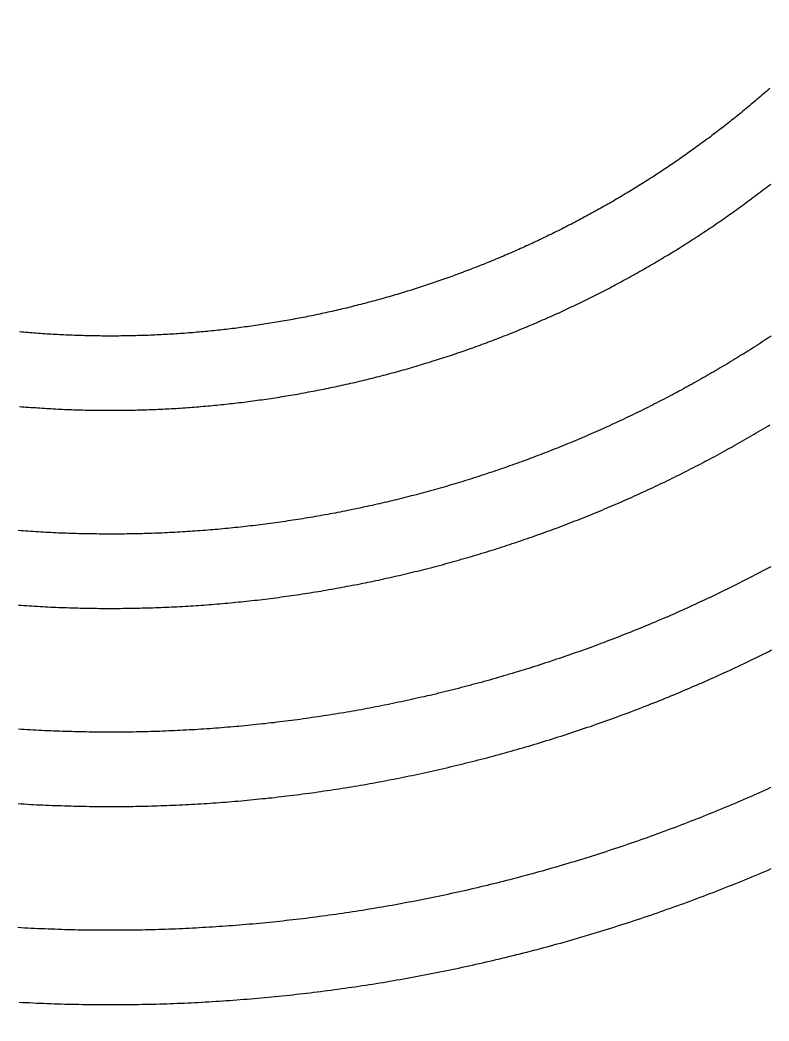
# Model space of a CAD drawing. Header units: inches. Extents: x -43479 to 56521, y -44741 to 59530.
# Drawn here: x 22800 to 24010, y 36430 to 38047 of the extents above; entities that cross this region are included whole.
import ezdxf

# ---------------------------------------------------------------- set-up
doc = ezdxf.new("R2010")
doc.units = ezdxf.units.IN
doc.header["$MEASUREMENT"] = 0

# ---------------------------------------------------------------- blocks, each defined once
blk = doc.blocks.new('kanishk_spiralEditV1')
for points in [[(2548.6, 4139.4), (2554.3, 4139.7), (2560, 4139.9), (2565.7, 4140.2), (2571.3, 4140.5), (2577, 4140.8), (2582.7, 4141), (2588.4, 4141.2), (2594.1, 4141.5), (2599.7, 4141.7), (2605.4, 4141.9), (2611.1, 4142), (2616.8, 4142.2), (2622.5, 4142.4), (2628.1, 4142.5), (2633.8, 4142.7), (2639.5, 4142.8), (2645.2, 4142.9), (2650.9, 4143), (2656.5, 4143.1), (2662.2, 4143.2), (2667.9, 4143.2), (2673.6, 4143.3), (2679.3, 4143.3), (2684.9, 4143.4), (2690.6, 4143.4), (2696.3, 4143.4), (2702, 4143.4), (2707.6, 4143.4), (2713.3, 4143.3), (2719, 4143.3), (2724.7, 4143.2), (2730.4, 4143.2), (2736, 4143.1), (2741.7, 4143), (2747.4, 4142.9), (2753.1, 4142.8), (2758.7, 4142.7), (2764.4, 4142.5), (2770.1, 4142.4), (2775.8, 4142.2), (2781.4, 4142.1), (2787.1, 4141.9), (2792.8, 4141.7), (2798.4, 4141.5), (2804.1, 4141.2), (2809.8, 4141), (2815.5, 4140.8), (2821.1, 4140.5), (2826.8, 4140.3), (2832.5, 4140), (2838.1, 4139.7), (2843.8, 4139.4), (2849.5, 4139.1), (2855.1, 4138.7), (2860.8, 4138.4), (2866.4, 4138), (2872.1, 4137.7), (2877.8, 4137.3), (2883.4, 4136.9), (2889.1, 4136.5), (2894.7, 4136.1), (2900.4, 4135.7), (2906, 4135.3), (2911.7, 4134.8), (2917.3, 4134.4), (2923, 4133.9), (2928.6, 4133.4), (2934.3, 4132.9), (2939.9, 4132.4), (2945.6, 4131.9), (2951.2, 4131.4), (2956.9, 4130.8), (2962.5, 4130.3), (2968.2, 4129.7), (2973.8, 4129.2), (2979.4, 4128.6), (2985.1, 4128), (2990.7, 4127.4), (2996.3, 4126.7), (3002, 4126.1), (3007.6, 4125.5), (3013.2, 4124.8), (3018.9, 4124.1), (3024.5, 4123.5), (3030.1, 4122.8), (3035.7, 4122.1), (3041.3, 4121.3), (3047, 4120.6), (3052.6, 4119.9), (3058.2, 4119.1), (3063.8, 4118.4), (3069.4, 4117.6), (3075, 4116.8), (3080.6, 4116), (3086.2, 4115.2), (3091.8, 4114.4), (3097.4, 4113.5), (3103, 4112.7), (3108.6, 4111.8), (3114.2, 4111), (3119.8, 4110.1), (3125.4, 4109.2), (3131, 4108.3), (3136.6, 4107.4), (3142.2, 4106.4), (3147.8, 4105.5), (3153.3, 4104.6), (3158.9, 4103.6), (3164.5, 4102.6), (3170.1, 4101.6), (3175.6, 4100.6), (3181.2, 4099.6), (3186.8, 4098.6), (3192.3, 4097.6), (3197.9, 4096.5), (3203.5, 4095.5), (3209, 4094.4), (3214.6, 4093.3), (3220.1, 4092.3), (3225.7, 4091.2), (3231.2, 4090), (3236.8, 4088.9), (3242.3, 4087.8), (3247.9, 4086.6), (3253.4, 4085.5), (3258.9, 4084.3), (3264.5, 4083.1), (3270, 4081.9), (3275.5, 4080.7), (3281, 4079.5), (3286.6, 4078.3), (3292.1, 4077), (3297.6, 4075.8), (3303.1, 4074.5), (3308.6, 4073.3), (3314.1, 4072), (3319.6, 4070.7), (3325.1, 4069.4), (3330.6, 4068), (3336.1, 4066.7), (3341.6, 4065.4), (3347.1, 4064), (3352.6, 4062.6), (3358.1, 4061.3), (3363.5, 4059.9), (3369, 4058.5), (3374.5, 4057.1), (3380, 4055.6), (3385.4, 4054.2), (3390.9, 4052.8), (3396.3, 4051.3), (3401.8, 4049.8), (3407.3, 4048.4), (3412.7, 4046.9), (3418.2, 4045.4), (3423.6, 4043.9), (3429, 4042.3), (3434.5, 4040.8), (3439.9, 4039.2), (3445.3, 4037.7), (3450.8, 4036.1), (3456.2, 4034.5), (3461.6, 4032.9), (3467, 4031.3), (3472.4, 4029.7), (3477.8, 4028.1), (3483.2, 4026.5), (3488.6, 4024.8), (3494, 4023.1), (3499.4, 4021.5), (3504.8, 4019.8), (3510.2, 4018.1), (3515.6, 4016.4), (3521, 4014.7), (3526.3, 4012.9), (3531.7, 4011.2), (3537.1, 4009.5), (3542.4, 4007.7), (3547.8, 4005.9), (3553.2, 4004.1), (3558.5, 4002.3), (3563.9, 4000.5), (3569.2, 3998.7), (3574.5, 3996.9), (3579.9, 3995.1), (3585.2, 3993.2), (3590.5, 3991.3), (3595.9, 3989.5), (3601.2, 3987.6), (3606.5, 3985.7), (3611.8, 3983.8), (3617.1, 3981.9), (3622.4, 3979.9), (3627.7, 3978), (3633, 3976.1), (3638.3, 3974.1), (3643.6, 3972.1), (3648.9, 3970.1), (3654.1, 3968.1), (3659.4, 3966.1), (3664.7, 3964.1), (3669.9, 3962.1), (3675.2, 3960.1), (3680.4, 3958), (3685.7, 3955.9), (3690.9, 3953.9), (3696.2, 3951.8), (3701.4, 3949.7), (3706.6, 3947.6), (3711.9, 3945.5), (3717.1, 3943.4), (3722.3, 3941.2), (3727.5, 3939.1), (3732.7, 3936.9), (3737.9, 3934.8), (3743.1, 3932.6), (3748.3, 3930.4), (3753.5, 3928.2), (3758.7, 3926), (3763.9, 3923.7)], [(2547, 3818.8), (2552, 3819.1), (2557.1, 3819.4), (2562.1, 3819.7), (2567.1, 3820), (2572.1, 3820.2), (2577.1, 3820.5), (2582.1, 3820.7), (2587.1, 3821), (2592.1, 3821.2), (2597.1, 3821.4), (2602.1, 3821.6), (2607.1, 3821.8), (2612.1, 3822), (2617.2, 3822.1), (2622.2, 3822.3), (2627.2, 3822.4), (2632.2, 3822.6), (2637.2, 3822.7), (2642.2, 3822.8), (2647.2, 3822.9), (2652.2, 3823), (2657.2, 3823.1), (2662.2, 3823.2), (2667.3, 3823.3), (2672.3, 3823.3), (2677.3, 3823.4), (2682.3, 3823.4), (2687.3, 3823.4), (2692.3, 3823.5), (2697.3, 3823.5), (2702.3, 3823.4), (2707.3, 3823.4), (2712.3, 3823.4), (2717.3, 3823.4), (2722.4, 3823.3), (2727.4, 3823.3), (2732.4, 3823.2), (2737.4, 3823.1), (2742.4, 3823), (2747.4, 3822.9), (2752.4, 3822.8), (2757.4, 3822.7), (2762.4, 3822.5), (2767.4, 3822.4), (2772.4, 3822.2), (2777.4, 3822.1), (2782.4, 3821.9), (2787.4, 3821.7), (2792.4, 3821.5), (2797.4, 3821.3), (2802.4, 3821.1), (2807.4, 3820.9), (2812.4, 3820.6), (2817.4, 3820.4), (2822.4, 3820.1), (2827.4, 3819.9), (2832.4, 3819.6), (2837.4, 3819.3), (2842.4, 3819), (2847.4, 3818.7), (2852.4, 3818.4), (2857.4, 3818), (2862.4, 3817.7), (2867.3, 3817.3), (2872.3, 3817), (2877.3, 3816.6), (2882.3, 3816.2), (2887.3, 3815.8), (2892.3, 3815.4), (2897.3, 3815), (2902.2, 3814.6), (2907.2, 3814.1), (2912.2, 3813.7), (2917.2, 3813.2), (2922.2, 3812.8), (2927.1, 3812.3), (2932.1, 3811.8), (2937.1, 3811.3), (2942.1, 3810.8), (2947, 3810.3), (2952, 3809.7), (2957, 3809.2), (2961.9, 3808.7), (2966.9, 3808.1), (2971.9, 3807.5), (2976.8, 3806.9), (2981.8, 3806.4), (2986.7, 3805.8), (2991.7, 3805.1), (2996.7, 3804.5), (3001.6, 3803.9), (3006.6, 3803.2), (3011.5, 3802.6), (3016.5, 3801.9), (3021.4, 3801.2), (3026.4, 3800.6), (3031.3, 3799.9), (3036.2, 3799.2), (3041.2, 3798.4), (3046.1, 3797.7), (3051.1, 3797), (3056, 3796.2), (3060.9, 3795.5), (3065.9, 3794.7), (3070.8, 3793.9), (3075.7, 3793.1), (3080.7, 3792.3), (3085.6, 3791.5), (3090.5, 3790.7), (3095.4, 3789.9), (3100.4, 3789), (3105.3, 3788.2), (3110.2, 3787.3), (3115.1, 3786.5), (3120, 3785.6), (3124.9, 3784.7), (3129.8, 3783.8), (3134.7, 3782.9), (3139.6, 3782), (3144.5, 3781), (3149.4, 3780.1), (3154.3, 3779.1), (3159.2, 3778.2), (3164.1, 3777.2), (3169, 3776.2), (3173.9, 3775.2), (3178.8, 3774.2), (3183.7, 3773.2), (3188.6, 3772.2), (3193.4, 3771.1), (3198.3, 3770.1), (3203.2, 3769.1), (3208.1, 3768), (3212.9, 3766.9), (3217.8, 3765.8), (3222.6, 3764.7), (3227.5, 3763.6), (3232.4, 3762.5), (3237.2, 3761.4), (3242.1, 3760.3), (3246.9, 3759.1), (3251.8, 3758), (3256.6, 3756.8), (3261.5, 3755.6), (3266.3, 3754.4), (3271.1, 3753.2), (3276, 3752), (3280.8, 3750.8), (3285.6, 3749.6), (3290.5, 3748.3), (3295.3, 3747.1), (3300.1, 3745.8), (3304.9, 3744.6), (3309.7, 3743.3), (3314.6, 3742), (3319.4, 3740.7), (3324.2, 3739.4), (3329, 3738.1), (3333.8, 3736.8), (3338.6, 3735.4), (3343.4, 3734.1), (3348.2, 3732.7), (3352.9, 3731.4), (3357.7, 3730), (3362.5, 3728.6), (3367.3, 3727.2), (3372.1, 3725.8), (3376.8, 3724.4), (3381.6, 3723), (3386.4, 3721.5), (3391.1, 3720.1), (3395.9, 3718.6), (3400.7, 3717.1), (3405.4, 3715.7), (3410.2, 3714.2), (3414.9, 3712.7), (3419.6, 3711.2), (3424.4, 3709.7), (3429.1, 3708.1), (3433.9, 3706.6), (3438.6, 3705.1), (3443.3, 3703.5), (3448, 3701.9), (3452.8, 3700.4), (3457.5, 3698.8), (3462.2, 3697.2), (3466.9, 3695.6), (3471.6, 3694), (3476.3, 3692.4), (3481, 3690.7), (3485.7, 3689.1), (3490.4, 3687.4), (3495.1, 3685.8), (3499.7, 3684.1), (3504.4, 3682.4), (3509.1, 3680.7), (3513.8, 3679), (3518.4, 3677.3), (3523.1, 3675.6), (3527.8, 3673.9), (3532.4, 3672.1), (3537.1, 3670.4), (3541.7, 3668.6), (3546.4, 3666.8), (3551, 3665.1), (3555.6, 3663.3), (3560.3, 3661.5), (3564.9, 3659.7), (3569.5, 3657.8), (3574.2, 3656), (3578.8, 3654.2), (3583.4, 3652.3), (3588, 3650.5), (3592.6, 3648.6), (3597.2, 3646.7), (3601.8, 3644.9), (3606.4, 3643), (3611, 3641.1), (3615.6, 3639.1), (3620.1, 3637.2), (3624.7, 3635.3), (3629.3, 3633.4), (3633.8, 3631.4), (3638.4, 3629.4), (3643, 3627.5), (3647.5, 3625.5), (3652.1, 3623.5), (3656.6, 3621.5), (3661.2, 3619.5), (3665.7, 3617.5), (3670.2, 3615.5), (3674.8, 3613.4), (3679.3, 3611.4), (3683.8, 3609.3), (3688.3, 3607.3), (3692.8, 3605.2), (3697.3, 3603.1), (3701.8, 3601), (3706.3, 3598.9), (3710.8, 3596.8), (3715.3, 3594.7), (3719.8, 3592.5), (3724.3, 3590.4), (3728.7, 3588.3), (3733.2, 3586.1), (3737.7, 3583.9), (3742.1, 3581.8), (3746.6, 3579.6), (3751, 3577.4), (3755.5, 3575.2), (3759.9, 3573), (3764.3, 3570.7)], [(2547.8, 3498.2), (2552.1, 3498.5), (2556.5, 3498.8), (2560.8, 3499.1), (2565.1, 3499.4), (2569.5, 3499.6), (2573.8, 3499.9), (2578.2, 3500.2), (2582.5, 3500.4), (2586.8, 3500.6), (2591.2, 3500.9), (2595.5, 3501.1), (2599.9, 3501.3), (2604.2, 3501.5), (2608.5, 3501.7), (2612.9, 3501.9), (2617.2, 3502), (2621.6, 3502.2), (2625.9, 3502.3), (2630.2, 3502.5), (2634.6, 3502.6), (2638.9, 3502.7), (2643.3, 3502.9), (2647.6, 3503), (2651.9, 3503.1), (2656.3, 3503.2), (2660.6, 3503.2), (2665, 3503.3), (2669.3, 3503.4), (2673.6, 3503.4), (2678, 3503.5), (2682.3, 3503.5), (2686.7, 3503.5), (2691, 3503.5), (2695.3, 3503.5), (2699.7, 3503.5), (2704, 3503.5), (2708.4, 3503.5), (2712.7, 3503.5), (2717, 3503.4), (2721.4, 3503.4), (2725.7, 3503.3), (2730, 3503.3), (2734.4, 3503.2), (2738.7, 3503.1), (2743.1, 3503), (2747.4, 3502.9), (2751.7, 3502.8), (2756.1, 3502.7), (2760.4, 3502.6), (2764.7, 3502.4), (2769.1, 3502.3), (2773.4, 3502.1), (2777.7, 3501.9), (2782.1, 3501.8), (2786.4, 3501.6), (2790.7, 3501.4), (2795, 3501.2), (2799.4, 3501), (2803.7, 3500.8), (2808, 3500.5), (2812.4, 3500.3), (2816.7, 3500), (2821, 3499.8), (2825.3, 3499.5), (2829.7, 3499.3), (2834, 3499), (2838.3, 3498.7), (2842.6, 3498.4), (2846.9, 3498.1), (2851.3, 3497.7), (2855.6, 3497.4), (2859.9, 3497.1), (2864.2, 3496.7), (2868.5, 3496.4), (2872.8, 3496), (2877.2, 3495.6), (2881.5, 3495.3), (2885.8, 3494.9), (2890.1, 3494.5), (2894.4, 3494.1), (2898.7, 3493.6), (2903, 3493.2), (2907.3, 3492.8), (2911.6, 3492.3), (2915.9, 3491.9), (2920.2, 3491.4), (2924.5, 3490.9), (2928.8, 3490.4), (2933.1, 3490), (2937.4, 3489.5), (2941.7, 3489), (2946, 3488.4), (2950.3, 3487.9), (2954.6, 3487.4), (2958.9, 3486.8), (2963.2, 3486.3), (2967.5, 3485.7), (2971.8, 3485.1), (2976.1, 3484.6), (2980.4, 3484), (2984.6, 3483.4), (2988.9, 3482.8), (2993.2, 3482.1), (2997.5, 3481.5), (3001.8, 3480.9), (3006, 3480.2), (3010.3, 3479.6), (3014.6, 3478.9), (3018.8, 3478.3), (3023.1, 3477.6), (3027.4, 3476.9), (3031.6, 3476.2), (3035.9, 3475.5), (3040.2, 3474.8), (3044.4, 3474.1), (3048.7, 3473.3), (3052.9, 3472.6), (3057.2, 3471.8), (3061.5, 3471.1), (3065.7, 3470.3), (3070, 3469.5), (3074.2, 3468.7), (3078.4, 3467.9), (3082.7, 3467.1), (3086.9, 3466.3), (3091.2, 3465.5), (3095.4, 3464.7), (3099.7, 3463.8), (3103.9, 3463), (3108.1, 3462.1), (3112.3, 3461.3), (3116.6, 3460.4), (3120.8, 3459.5), (3125, 3458.6), (3129.2, 3457.7), (3133.5, 3456.8), (3137.7, 3455.9), (3141.9, 3455), (3146.1, 3454), (3150.3, 3453.1), (3154.5, 3452.1), (3158.7, 3451.2), (3162.9, 3450.2), (3167.1, 3449.2), (3171.3, 3448.2), (3175.5, 3447.2), (3179.7, 3446.2), (3183.9, 3445.2), (3188.1, 3444.2), (3192.3, 3443.2), (3196.5, 3442.1), (3200.7, 3441.1), (3204.9, 3440), (3209, 3439), (3213.2, 3437.9), (3217.4, 3436.8), (3221.6, 3435.7), (3225.7, 3434.6), (3229.9, 3433.5), (3234.1, 3432.4), (3238.2, 3431.3), (3242.4, 3430.1), (3246.5, 3429), (3250.7, 3427.8), (3254.8, 3426.7), (3259, 3425.5), (3263.1, 3424.3), (3267.3, 3423.1), (3271.4, 3421.9), (3275.6, 3420.7), (3279.7, 3419.5), (3283.8, 3418.3), (3288, 3417.1), (3292.1, 3415.8), (3296.2, 3414.6), (3300.3, 3413.3), (3304.4, 3412), (3308.6, 3410.8), (3312.7, 3409.5), (3316.8, 3408.2), (3320.9, 3406.9), (3325, 3405.6), (3329.1, 3404.3), (3333.2, 3402.9), (3337.3, 3401.6), (3341.4, 3400.3), (3345.5, 3398.9), (3349.5, 3397.6), (3353.6, 3396.2), (3357.7, 3394.8), (3361.8, 3393.4), (3365.8, 3392), (3369.9, 3390.6), (3374, 3389.2), (3378, 3387.8), (3382.1, 3386.4), (3386.2, 3385), (3390.2, 3383.5), (3394.3, 3382.1), (3398.3, 3380.6), (3402.4, 3379.1), (3406.4, 3377.6), (3410.4, 3376.2), (3414.5, 3374.7), (3418.5, 3373.2), (3422.5, 3371.7), (3426.6, 3370.1), (3430.6, 3368.6), (3434.6, 3367.1), (3438.6, 3365.5), (3442.6, 3364), (3446.6, 3362.4), (3450.6, 3360.9), (3454.6, 3359.3), (3458.6, 3357.7), (3462.6, 3356.1), (3466.6, 3354.5), (3470.6, 3352.9), (3474.6, 3351.3), (3478.5, 3349.6), (3482.5, 3348), (3486.5, 3346.4), (3490.5, 3344.7), (3494.4, 3343), (3498.4, 3341.4), (3502.3, 3339.7), (3506.3, 3338), (3510.2, 3336.3), (3514.2, 3334.6), (3518.1, 3332.9), (3522.1, 3331.2), (3526, 3329.5), (3529.9, 3327.7), (3533.9, 3326), (3537.8, 3324.2), (3541.7, 3322.5), (3545.6, 3320.7), (3549.5, 3318.9), (3553.4, 3317.2), (3557.3, 3315.4), (3561.2, 3313.6), (3565.1, 3311.8), (3569, 3310), (3572.9, 3308.1), (3576.8, 3306.3), (3580.7, 3304.5), (3584.5, 3302.6), (3588.4, 3300.8), (3592.3, 3298.9), (3596.1, 3297), (3600, 3295.2), (3603.8, 3293.3), (3607.7, 3291.4), (3611.5, 3289.5), (3615.4, 3287.6), (3619.2, 3285.6), (3623, 3283.7), (3626.9, 3281.8), (3630.7, 3279.8), (3634.5, 3277.9), (3638.3, 3275.9), (3642.1, 3274), (3646, 3272), (3649.8, 3270), (3653.6, 3268), (3657.3, 3266), (3661.1, 3264), (3664.9, 3262), (3668.7, 3260), (3672.5, 3258), (3676.3, 3255.9), (3680, 3253.9), (3683.8, 3251.8), (3687.5, 3249.8), (3691.3, 3247.7), (3695, 3245.6), (3698.8, 3243.5), (3702.5, 3241.4), (3706.3, 3239.3), (3710, 3237.2), (3713.7, 3235.1), (3717.4, 3233), (3721.2, 3230.9), (3724.9, 3228.7), (3728.6, 3226.6), (3732.3, 3224.4), (3736, 3222.3), (3739.7, 3220.1), (3743.4, 3217.9), (3747, 3215.8), (3750.7, 3213.6), (3754.4, 3211.4), (3758.1, 3209.2), (3761.7, 3206.9)], [(2549.2, 3177.5), (2552.9, 3177.8), (2556.6, 3178.1), (2560.2, 3178.4), (2563.9, 3178.6), (2567.6, 3178.9), (2571.2, 3179.2), (2574.9, 3179.4), (2578.6, 3179.7), (2582.2, 3179.9), (2585.9, 3180.2), (2589.6, 3180.4), (2593.3, 3180.6), (2596.9, 3180.8), (2600.6, 3181), (2604.3, 3181.2), (2607.9, 3181.4), (2611.6, 3181.6), (2615.3, 3181.8), (2618.9, 3181.9), (2622.6, 3182.1), (2626.3, 3182.3), (2630, 3182.4), (2633.6, 3182.5), (2637.3, 3182.7), (2641, 3182.8), (2644.6, 3182.9), (2648.3, 3183), (2652, 3183.1), (2655.7, 3183.2), (2659.3, 3183.3), (2663, 3183.3), (2666.7, 3183.4), (2670.3, 3183.5), (2674, 3183.5), (2677.7, 3183.6), (2681.4, 3183.6), (2685, 3183.6), (2688.7, 3183.6), (2692.4, 3183.7), (2696, 3183.7), (2699.7, 3183.7), (2703.4, 3183.6), (2707, 3183.6), (2710.7, 3183.6), (2714.4, 3183.6), (2718.1, 3183.5), (2721.7, 3183.5), (2725.4, 3183.4), (2729.1, 3183.4), (2732.7, 3183.3), (2736.4, 3183.2), (2740.1, 3183.1), (2743.7, 3183), (2747.4, 3182.9), (2751.1, 3182.8), (2754.7, 3182.7), (2758.4, 3182.6), (2762, 3182.4), (2765.7, 3182.3), (2769.4, 3182.1), (2773, 3182), (2776.7, 3181.8), (2780.4, 3181.6), (2784, 3181.5), (2787.7, 3181.3), (2791.3, 3181.1), (2795, 3180.9), (2798.7, 3180.7), (2802.3, 3180.5), (2806, 3180.2), (2809.6, 3180), (2813.3, 3179.8), (2816.9, 3179.5), (2820.6, 3179.3), (2824.2, 3179), (2827.9, 3178.7), (2831.5, 3178.4), (2835.2, 3178.2), (2838.8, 3177.9), (2842.5, 3177.6), (2846.1, 3177.2), (2849.8, 3176.9), (2853.4, 3176.6), (2857.1, 3176.3), (2860.7, 3175.9), (2864.4, 3175.6), (2868, 3175.2), (2871.6, 3174.9), (2875.3, 3174.5), (2878.9, 3174.1), (2882.6, 3173.7), (2886.2, 3173.3), (2889.8, 3172.9), (2893.5, 3172.5), (2897.1, 3172.1), (2900.7, 3171.7), (2904.4, 3171.3), (2908, 3170.8), (2911.6, 3170.4), (2915.3, 3169.9), (2918.9, 3169.5), (2922.5, 3169), (2926.1, 3168.5), (2929.8, 3168), (2933.4, 3167.5), (2937, 3167), (2940.6, 3166.5), (2944.2, 3166), (2947.9, 3165.5), (2951.5, 3165), (2955.1, 3164.4), (2958.7, 3163.9), (2962.3, 3163.3), (2965.9, 3162.8), (2969.5, 3162.2), (2973.1, 3161.6), (2976.7, 3161), (2980.3, 3160.5), (2983.9, 3159.9), (2987.6, 3159.3), (2991.2, 3158.6), (2994.8, 3158), (2998.3, 3157.4), (3001.9, 3156.8), (3005.5, 3156.1), (3009.1, 3155.5), (3012.7, 3154.8), (3016.3, 3154.1), (3019.9, 3153.5), (3023.5, 3152.8), (3027.1, 3152.1), (3030.7, 3151.4), (3034.2, 3150.7), (3037.8, 3150), (3041.4, 3149.3), (3045, 3148.6), (3048.5, 3147.8), (3052.1, 3147.1), (3055.7, 3146.3), (3059.2, 3145.6), (3062.8, 3144.8), (3066.4, 3144.1), (3069.9, 3143.3), (3073.5, 3142.5), (3077.1, 3141.7), (3080.6, 3140.9), (3084.2, 3140.1), (3087.7, 3139.3), (3091.3, 3138.5), (3094.8, 3137.6), (3098.4, 3136.8), (3101.9, 3136), (3105.5, 3135.1), (3109, 3134.2), (3112.6, 3133.4), (3116.1, 3132.5), (3119.6, 3131.6), (3123.2, 3130.7), (3126.7, 3129.8), (3130.2, 3128.9), (3133.8, 3128), (3137.3, 3127.1), (3140.8, 3126.2), (3144.3, 3125.3), (3147.8, 3124.3), (3151.4, 3123.4), (3154.9, 3122.4), (3158.4, 3121.5), (3161.9, 3120.5), (3165.4, 3119.5), (3168.9, 3118.5), (3172.4, 3117.5), (3175.9, 3116.5), (3179.4, 3115.5), (3182.9, 3114.5), (3186.4, 3113.5), (3189.9, 3112.5), (3193.4, 3111.5), (3196.9, 3110.4), (3200.4, 3109.4), (3203.8, 3108.3), (3207.3, 3107.2), (3210.8, 3106.2), (3214.3, 3105.1), (3217.7, 3104), (3221.2, 3102.9), (3224.7, 3101.8), (3228.1, 3100.7), (3231.6, 3099.6), (3235.1, 3098.5), (3238.5, 3097.4), (3242, 3096.2), (3245.4, 3095.1), (3248.9, 3093.9), (3252.3, 3092.8), (3255.8, 3091.6), (3259.2, 3090.4), (3262.6, 3089.3), (3266.1, 3088.1), (3269.5, 3086.9), (3272.9, 3085.7), (3276.4, 3084.5), (3279.8, 3083.3), (3283.2, 3082.1), (3286.6, 3080.8), (3290.1, 3079.6), (3293.5, 3078.3), (3296.9, 3077.1), (3300.3, 3075.8), (3303.7, 3074.6), (3307.1, 3073.3), (3310.5, 3072), (3313.9, 3070.8), (3317.3, 3069.5), (3320.7, 3068.2), (3324.1, 3066.9), (3327.5, 3065.5), (3330.8, 3064.2), (3334.2, 3062.9), (3337.6, 3061.6), (3341, 3060.2), (3344.3, 3058.9), (3347.7, 3057.5), (3351.1, 3056.2), (3354.4, 3054.8), (3357.8, 3053.4), (3361.1, 3052), (3364.5, 3050.7), (3367.8, 3049.3), (3371.2, 3047.9), (3374.5, 3046.4), (3377.9, 3045), (3381.2, 3043.6), (3384.5, 3042.2), (3387.9, 3040.7), (3391.2, 3039.3), (3394.5, 3037.8), (3397.8, 3036.4), (3401.2, 3034.9), (3404.5, 3033.5), (3407.8, 3032), (3411.1, 3030.5), (3414.4, 3029), (3417.7, 3027.5), (3421, 3026), (3424.3, 3024.5), (3427.6, 3023), (3430.9, 3021.4), (3434.1, 3019.9), (3437.4, 3018.4), (3440.7, 3016.8), (3444, 3015.3), (3447.2, 3013.7), (3450.5, 3012.1), (3453.8, 3010.6), (3457, 3009), (3460.3, 3007.4), (3463.5, 3005.8), (3466.8, 3004.2), (3470, 3002.6), (3473.3, 3001), (3476.5, 2999.4), (3479.7, 2997.7), (3483, 2996.1), (3486.2, 2994.5), (3489.4, 2992.8), (3492.6, 2991.2), (3495.8, 2989.5), (3499.1, 2987.8), (3502.3, 2986.2), (3505.5, 2984.5), (3508.7, 2982.8), (3511.9, 2981.1), (3515.1, 2979.4), (3518.3, 2977.7), (3521.4, 2976), (3524.6, 2974.3), (3527.8, 2972.5), (3531, 2970.8), (3534.1, 2969.1), (3537.3, 2967.3), (3540.5, 2965.6), (3543.6, 2963.8), (3546.8, 2962), (3549.9, 2960.3), (3553.1, 2958.5), (3556.2, 2956.7), (3559.4, 2954.9), (3562.5, 2953.1), (3565.6, 2951.3), (3568.8, 2949.5), (3571.9, 2947.7), (3575, 2945.9), (3578.1, 2944), (3581.2, 2942.2), (3584.3, 2940.3), (3587.4, 2938.5), (3590.5, 2936.6), (3593.6, 2934.8), (3596.7, 2932.9), (3599.8, 2931), (3602.9, 2929.2), (3606, 2927.3), (3609.1, 2925.4), (3612.1, 2923.5), (3615.2, 2921.6), (3618.3, 2919.7), (3621.3, 2917.7), (3624.4, 2915.8), (3627.4, 2913.9), (3630.5, 2911.9), (3633.5, 2910), (3636.5, 2908), (3639.6, 2906.1), (3642.6, 2904.1), (3645.6, 2902.2), (3648.6, 2900.2), (3651.7, 2898.2), (3654.7, 2896.2), (3657.7, 2894.2), (3660.7, 2892.2), (3663.7, 2890.2), (3666.7, 2888.2), (3669.7, 2886.2), (3672.6, 2884.2), (3675.6, 2882.1), (3678.6, 2880.1), (3681.6, 2878), (3684.5, 2876), (3687.5, 2873.9), (3690.5, 2871.9), (3693.4, 2869.8), (3696.4, 2867.7), (3699.3, 2865.7), (3702.2, 2863.6), (3705.2, 2861.5), (3708.1, 2859.4), (3711, 2857.3), (3713.9, 2855.2), (3716.9, 2853.1), (3719.8, 2850.9), (3722.7, 2848.8), (3725.6, 2846.7), (3728.5, 2844.5), (3731.4, 2842.4), (3734.3, 2840.2), (3737.1, 2838.1), (3740, 2835.9), (3742.9, 2833.7), (3745.8, 2831.6), (3748.6, 2829.4), (3751.5, 2827.2), (3754.4, 2825), (3757.2, 2822.8), (3760, 2820.6), (3762.9, 2818.4)], [(3761.4, 2663.9), (3758.9, 2666.1), (3756.4, 2668.3), (3753.9, 2670.5), (3751.4, 2672.7), (3748.8, 2674.9), (3746.3, 2677.1), (3743.8, 2679.3), (3741.2, 2681.4), (3738.7, 2683.6), (3736.1, 2685.7), (3733.5, 2687.9), (3731, 2690), (3728.4, 2692.2), (3725.8, 2694.3), (3723.3, 2696.5), (3720.7, 2698.6), (3718.1, 2700.7), (3715.5, 2702.8), (3712.9, 2704.9), (3710.3, 2707), (3707.7, 2709.1), (3705.1, 2711.2), (3702.5, 2713.3), (3699.8, 2715.4), (3697.2, 2717.5), (3694.6, 2719.5), (3692, 2721.6), (3689.3, 2723.7), (3686.7, 2725.7), (3684, 2727.8), (3681.4, 2729.8), (3678.7, 2731.9), (3676.1, 2733.9), (3673.4, 2735.9), (3670.7, 2738), (3668, 2740), (3665.4, 2742), (3662.7, 2744), (3660, 2746), (3657.3, 2748), (3654.6, 2750), (3651.9, 2752), (3649.2, 2753.9), (3646.5, 2755.9), (3643.8, 2757.9), (3641.1, 2759.8), (3638.3, 2761.8), (3635.6, 2763.8), (3632.9, 2765.7), (3630.2, 2767.6), (3627.4, 2769.6), (3624.7, 2771.5), (3621.9, 2773.4), (3619.2, 2775.4), (3616.4, 2777.3), (3613.7, 2779.2), (3610.9, 2781.1), (3608.1, 2783), (3605.4, 2784.9), (3602.6, 2786.7), (3599.8, 2788.6), (3597, 2790.5), (3594.2, 2792.4), (3591.4, 2794.2), (3588.6, 2796.1), (3585.8, 2797.9), (3583, 2799.8), (3580.2, 2801.6), (3577.4, 2803.4), (3574.6, 2805.3), (3571.8, 2807.1), (3568.9, 2808.9), (3566.1, 2810.7), (3563.3, 2812.5), (3560.4, 2814.3), (3557.6, 2816.1), (3554.8, 2817.9), (3551.9, 2819.7), (3549.1, 2821.4), (3546.2, 2823.2), (3543.3, 2825), (3540.5, 2826.7), (3537.6, 2828.5), (3534.7, 2830.2), (3531.9, 2832), (3529, 2833.7), (3526.1, 2835.4), (3523.2, 2837.2), (3520.3, 2838.9), (3517.4, 2840.6), (3514.5, 2842.3), (3511.6, 2844), (3508.7, 2845.7), (3505.8, 2847.4), (3502.9, 2849), (3500, 2850.7), (3497, 2852.4), (3494.1, 2854), (3491.2, 2855.7), (3488.3, 2857.3), (3485.3, 2859), (3482.4, 2860.6), (3479.4, 2862.3), (3476.5, 2863.9), (3473.5, 2865.5), (3470.6, 2867.1), (3467.6, 2868.7), (3464.7, 2870.3), (3461.7, 2871.9), (3458.7, 2873.5), (3455.8, 2875.1), (3452.8, 2876.7), (3449.8, 2878.2), (3446.8, 2879.8), (3443.8, 2881.3), (3440.9, 2882.9), (3437.9, 2884.4), (3434.9, 2886), (3431.9, 2887.5), (3428.9, 2889), (3425.9, 2890.6), (3422.9, 2892.1), (3419.8, 2893.6), (3416.8, 2895.1), (3413.8, 2896.6), (3410.8, 2898.1), (3407.8, 2899.6), (3404.7, 2901), (3401.7, 2902.5), (3398.7, 2904), (3395.6, 2905.4), (3392.6, 2906.9), (3389.5, 2908.3), (3386.5, 2909.8), (3383.4, 2911.2), (3380.4, 2912.6), (3377.3, 2914.1), (3374.3, 2915.5), (3371.2, 2916.9), (3368.1, 2918.3), (3365, 2919.7), (3362, 2921.1), (3358.9, 2922.4), (3355.8, 2923.8), (3352.7, 2925.2), (3349.6, 2926.6), (3346.6, 2927.9), (3343.5, 2929.3), (3340.4, 2930.6), (3337.3, 2931.9), (3334.2, 2933.3), (3331.1, 2934.6), (3327.9, 2935.9), (3324.8, 2937.2), (3321.7, 2938.5), (3318.6, 2939.8), (3315.5, 2941.1), (3312.4, 2942.4), (3309.2, 2943.7), (3306.1, 2945), (3303, 2946.2), (3299.8, 2947.5), (3296.7, 2948.7), (3293.6, 2950), (3290.4, 2951.2), (3287.3, 2952.5), (3284.1, 2953.7), (3281, 2954.9), (3277.8, 2956.1), (3274.7, 2957.3), (3271.5, 2958.5), (3268.4, 2959.7), (3265.2, 2960.9), (3262, 2962.1), (3258.8, 2963.3), (3255.7, 2964.5), (3252.5, 2965.6), (3249.3, 2966.8), (3246.1, 2967.9), (3243, 2969.1), (3239.8, 2970.2), (3236.6, 2971.3), (3233.4, 2972.5), (3230.2, 2973.6), (3227, 2974.7), (3223.8, 2975.8), (3220.6, 2976.9), (3217.4, 2978), (3214.2, 2979.1), (3211, 2980.1), (3207.8, 2981.2), (3204.6, 2982.3), (3201.3, 2983.3), (3198.1, 2984.4), (3194.9, 2985.4), (3191.7, 2986.4), (3188.5, 2987.5), (3185.2, 2988.5), (3182, 2989.5), (3178.8, 2990.5), (3175.5, 2991.5), (3172.3, 2992.5), (3169.1, 2993.5), (3165.8, 2994.5), (3162.6, 2995.5), (3159.3, 2996.4), (3156.1, 2997.4), (3152.8, 2998.4), (3149.6, 2999.3), (3146.3, 3000.3), (3143.1, 3001.2), (3139.8, 3002.1), (3136.5, 3003), (3133.3, 3004), (3130, 3004.9), (3126.7, 3005.8), (3123.5, 3006.7), (3120.2, 3007.5), (3116.9, 3008.4), (3113.6, 3009.3), (3110.4, 3010.2), (3107.1, 3011), (3103.8, 3011.9), (3100.5, 3012.7), (3097.2, 3013.6), (3093.9, 3014.4), (3090.7, 3015.2), (3087.4, 3016.1), (3084.1, 3016.9), (3080.8, 3017.7), (3077.5, 3018.5), (3074.2, 3019.3), (3070.9, 3020), (3067.6, 3020.8), (3064.3, 3021.6), (3061, 3022.4), (3057.6, 3023.1), (3054.3, 3023.9), (3051, 3024.6), (3047.7, 3025.4), (3044.4, 3026.1), (3041.1, 3026.8), (3037.8, 3027.5), (3034.4, 3028.2), (3031.1, 3028.9), (3027.8, 3029.6), (3024.5, 3030.3), (3021.1, 3031), (3017.8, 3031.7), (3014.5, 3032.3), (3011.1, 3033), (3007.8, 3033.7), (3004.5, 3034.3), (3001.1, 3034.9), (2997.8, 3035.6), (2994.4, 3036.2), (2991.1, 3036.8), (2987.8, 3037.4), (2984.4, 3038), (2981.1, 3038.6), (2977.7, 3039.2), (2974.4, 3039.8), (2971, 3040.4), (2967.7, 3041), (2964.3, 3041.5), (2961, 3042.1), (2957.6, 3042.6), (2954.2, 3043.2), (2950.9, 3043.7), (2947.5, 3044.2), (2944.2, 3044.8), (2940.8, 3045.3), (2937.4, 3045.8), (2934.1, 3046.3), (2930.7, 3046.8), (2927.3, 3047.3), (2924, 3047.7), (2920.6, 3048.2), (2917.2, 3048.7), (2913.8, 3049.1), (2910.5, 3049.6), (2907.1, 3050), (2903.7, 3050.5), (2900.3, 3050.9), (2897, 3051.3), (2893.6, 3051.7), (2890.2, 3052.2), (2886.8, 3052.6), (2883.4, 3053), (2880, 3053.3), (2876.7, 3053.7), (2873.3, 3054.1), (2869.9, 3054.5), (2866.5, 3054.8), (2863.1, 3055.2), (2859.7, 3055.5), (2856.3, 3055.9), (2852.9, 3056.2), (2849.5, 3056.5), (2846.1, 3056.8), (2842.7, 3057.1), (2839.4, 3057.4), (2836, 3057.7), (2832.6, 3058), (2829.2, 3058.3), (2825.8, 3058.6), (2822.4, 3058.8), (2819, 3059.1), (2815.6, 3059.4), (2812.2, 3059.6), (2808.8, 3059.8), (2805.3, 3060.1), (2801.9, 3060.3), (2798.5, 3060.5), (2795.1, 3060.7), (2791.7, 3060.9), (2788.3, 3061.1), (2784.9, 3061.3), (2781.5, 3061.5), (2778.1, 3061.7), (2774.7, 3061.8), (2771.3, 3062), (2767.9, 3062.2), (2764.5, 3062.3), (2761, 3062.4), (2757.6, 3062.6), (2754.2, 3062.7), (2750.8, 3062.8), (2747.4, 3062.9), (2744, 3063), (2740.6, 3063.1), (2737.1, 3063.2), (2733.7, 3063.3), (2730.3, 3063.4), (2726.9, 3063.4), (2723.5, 3063.5), (2720.1, 3063.5), (2716.6, 3063.6), (2713.2, 3063.6), (2709.8, 3063.7), (2706.4, 3063.7), (2703, 3063.7), (2699.6, 3063.7), (2696.1, 3063.7), (2692.7, 3063.7), (2689.3, 3063.7), (2685.9, 3063.7), (2682.5, 3063.7), (2679, 3063.6), (2675.6, 3063.6), (2672.2, 3063.5), (2668.8, 3063.5), (2665.4, 3063.4), (2661.9, 3063.3), (2658.5, 3063.3), (2655.1, 3063.2), (2651.7, 3063.1), (2648.3, 3063), (2644.8, 3062.9), (2641.4, 3062.8), (2638, 3062.7), (2634.6, 3062.5), (2631.2, 3062.4), (2627.7, 3062.3), (2624.3, 3062.1), (2620.9, 3062), (2617.5, 3061.8), (2614.1, 3061.6), (2610.6, 3061.5), (2607.2, 3061.3), (2603.8, 3061.1), (2600.4, 3060.9), (2597, 3060.7), (2593.5, 3060.5), (2590.1, 3060.2), (2586.7, 3060), (2583.3, 3059.8), (2579.9, 3059.5), (2576.4, 3059.3), (2573, 3059), (2569.6, 3058.8), (2566.2, 3058.5), (2562.8, 3058.2), (2559.4, 3057.9), (2556, 3057.7), (2552.5, 3057.4), (2549.1, 3057)], [(3763.4, 3064), (3760.1, 3066.2), (3756.7, 3068.4), (3753.3, 3070.6), (3749.9, 3072.8), (3746.6, 3075), (3743.2, 3077.2), (3739.8, 3079.3), (3736.4, 3081.5), (3733, 3083.7), (3729.6, 3085.8), (3726.2, 3088), (3722.8, 3090.1), (3719.3, 3092.2), (3715.9, 3094.3), (3712.5, 3096.5), (3709.1, 3098.6), (3705.6, 3100.7), (3702.2, 3102.8), (3698.7, 3104.9), (3695.3, 3106.9), (3691.8, 3109), (3688.4, 3111.1), (3684.9, 3113.1), (3681.4, 3115.2), (3678, 3117.2), (3674.5, 3119.3), (3671, 3121.3), (3667.5, 3123.3), (3664, 3125.4), (3660.5, 3127.4), (3657, 3129.4), (3653.5, 3131.4), (3650, 3133.4), (3646.5, 3135.3), (3643, 3137.3), (3639.4, 3139.3), (3635.9, 3141.2), (3632.4, 3143.2), (3628.9, 3145.1), (3625.3, 3147.1), (3621.8, 3149), (3618.2, 3150.9), (3614.7, 3152.8), (3611.1, 3154.7), (3607.6, 3156.6), (3604, 3158.5), (3600.4, 3160.4), (3596.8, 3162.3), (3593.3, 3164.2), (3589.7, 3166), (3586.1, 3167.9), (3582.5, 3169.7), (3578.9, 3171.6), (3575.3, 3173.4), (3571.7, 3175.2), (3568.1, 3177.1), (3564.5, 3178.9), (3560.9, 3180.7), (3557.3, 3182.5), (3553.7, 3184.3), (3550, 3186), (3546.4, 3187.8), (3542.8, 3189.6), (3539.1, 3191.3), (3535.5, 3193.1), (3531.8, 3194.8), (3528.2, 3196.6), (3524.5, 3198.3), (3520.9, 3200), (3517.2, 3201.7), (3513.6, 3203.4), (3509.9, 3205.1), (3506.2, 3206.8), (3502.6, 3208.5), (3498.9, 3210.2), (3495.2, 3211.9), (3491.5, 3213.5), (3487.8, 3215.2), (3484.1, 3216.8), (3480.4, 3218.5), (3476.7, 3220.1), (3473, 3221.7), (3469.3, 3223.3), (3465.6, 3224.9), (3461.9, 3226.5), (3458.2, 3228.1), (3454.4, 3229.7), (3450.7, 3231.3), (3447, 3232.9), (3443.3, 3234.4), (3439.5, 3236), (3435.8, 3237.5), (3432, 3239.1), (3428.3, 3240.6), (3424.5, 3242.1), (3420.8, 3243.6), (3417, 3245.1), (3413.3, 3246.6), (3409.5, 3248.1), (3405.7, 3249.6), (3402, 3251.1), (3398.2, 3252.5), (3394.4, 3254), (3390.6, 3255.5), (3386.9, 3256.9), (3383.1, 3258.3), (3379.3, 3259.8), (3375.5, 3261.2), (3371.7, 3262.6), (3367.9, 3264), (3364.1, 3265.4), (3360.3, 3266.8), (3356.5, 3268.2), (3352.7, 3269.5), (3348.8, 3270.9), (3345, 3272.3), (3341.2, 3273.6), (3337.4, 3274.9), (3333.6, 3276.3), (3329.7, 3277.6), (3325.9, 3278.9), (3322.1, 3280.2), (3318.2, 3281.5), (3314.4, 3282.8), (3310.5, 3284.1), (3306.7, 3285.4), (3302.8, 3286.7), (3299, 3287.9), (3295.1, 3289.2), (3291.3, 3290.4), (3287.4, 3291.7), (3283.5, 3292.9), (3279.7, 3294.1), (3275.8, 3295.3), (3271.9, 3296.5), (3268.1, 3297.7), (3264.2, 3298.9), (3260.3, 3300.1), (3256.4, 3301.3), (3252.5, 3302.4), (3248.6, 3303.6), (3244.7, 3304.7), (3240.8, 3305.9), (3237, 3307), (3233.1, 3308.1), (3229.1, 3309.3), (3225.2, 3310.4), (3221.3, 3311.5), (3217.4, 3312.6), (3213.5, 3313.6), (3209.6, 3314.7), (3205.7, 3315.8), (3201.8, 3316.8), (3197.8, 3317.9), (3193.9, 3318.9), (3190, 3320), (3186.1, 3321), (3182.1, 3322), (3178.2, 3323), (3174.3, 3324), (3170.3, 3325), (3166.4, 3326), (3162.4, 3327), (3158.5, 3328), (3154.5, 3328.9), (3150.6, 3329.9), (3146.6, 3330.8), (3142.7, 3331.8), (3138.7, 3332.7), (3134.8, 3333.6), (3130.8, 3334.5), (3126.9, 3335.4), (3122.9, 3336.3), (3118.9, 3337.2), (3115, 3338.1), (3111, 3338.9), (3107, 3339.8), (3103, 3340.7), (3099.1, 3341.5), (3095.1, 3342.3), (3091.1, 3343.2), (3087.1, 3344), (3083.1, 3344.8), (3079.1, 3345.6), (3075.2, 3346.4), (3071.2, 3347.2), (3067.2, 3348), (3063.2, 3348.7), (3059.2, 3349.5), (3055.2, 3350.3), (3051.2, 3351), (3047.2, 3351.7), (3043.2, 3352.5), (3039.2, 3353.2), (3035.2, 3353.9), (3031.2, 3354.6), (3027.1, 3355.3), (3023.1, 3356), (3019.1, 3356.7), (3015.1, 3357.3), (3011.1, 3358), (3007.1, 3358.7), (3003.1, 3359.3), (2999, 3359.9), (2995, 3360.6), (2991, 3361.2), (2987, 3361.8), (2982.9, 3362.4), (2978.9, 3363), (2974.9, 3363.6), (2970.8, 3364.2), (2966.8, 3364.7), (2962.8, 3365.3), (2958.7, 3365.8), (2954.7, 3366.4), (2950.7, 3366.9), (2946.6, 3367.5), (2942.6, 3368), (2938.5, 3368.5), (2934.5, 3369), (2930.4, 3369.5), (2926.4, 3370), (2922.4, 3370.4), (2918.3, 3370.9), (2914.3, 3371.4), (2910.2, 3371.8), (2906.2, 3372.3), (2902.1, 3372.7), (2898, 3373.1), (2894, 3373.5), (2889.9, 3374), (2885.9, 3374.4), (2881.8, 3374.7), (2877.8, 3375.1), (2873.7, 3375.5), (2869.6, 3375.9), (2865.6, 3376.2), (2861.5, 3376.6), (2857.4, 3376.9), (2853.4, 3377.3), (2849.3, 3377.6), (2845.2, 3377.9), (2841.2, 3378.2), (2837.1, 3378.5), (2833, 3378.8), (2829, 3379.1), (2824.9, 3379.3), (2820.8, 3379.6), (2816.7, 3379.9), (2812.7, 3380.1), (2808.6, 3380.4), (2804.5, 3380.6), (2800.4, 3380.8), (2796.4, 3381), (2792.3, 3381.2), (2788.2, 3381.4), (2784.1, 3381.6), (2780, 3381.8), (2776, 3382), (2771.9, 3382.1), (2767.8, 3382.3), (2763.7, 3382.4), (2759.6, 3382.6), (2755.6, 3382.7), (2751.5, 3382.8), (2747.4, 3382.9), (2743.3, 3383), (2739.2, 3383.1), (2735.1, 3383.2), (2731, 3383.3), (2727, 3383.3), (2722.9, 3383.4), (2718.8, 3383.5), (2714.7, 3383.5), (2710.6, 3383.5), (2706.5, 3383.6), (2702.4, 3383.6), (2698.4, 3383.6), (2694.3, 3383.6), (2690.2, 3383.6), (2686.1, 3383.6), (2682, 3383.5), (2677.9, 3383.5), (2673.8, 3383.4), (2669.7, 3383.4), (2665.6, 3383.3), (2661.6, 3383.3), (2657.5, 3383.2), (2653.4, 3383.1), (2649.3, 3383), (2645.2, 3382.9), (2641.1, 3382.8), (2637, 3382.7), (2632.9, 3382.5), (2628.8, 3382.4), (2624.7, 3382.3), (2620.7, 3382.1), (2616.6, 3381.9), (2612.5, 3381.8), (2608.4, 3381.6), (2604.3, 3381.4), (2600.2, 3381.2), (2596.1, 3381), (2592, 3380.8), (2587.9, 3380.6), (2583.9, 3380.3), (2579.8, 3380.1), (2575.7, 3379.8), (2571.6, 3379.6), (2567.5, 3379.3), (2563.4, 3379), (2559.3, 3378.8), (2555.3, 3378.5), (2551.2, 3378.2), (2547.1, 3377.9)], [(3762.9, 3436.3), (3758.8, 3438.6), (3754.6, 3440.8), (3750.4, 3443), (3746.3, 3445.2), (3742.1, 3447.3), (3737.9, 3449.5), (3733.8, 3451.7), (3729.6, 3453.8), (3725.4, 3456), (3721.2, 3458.1), (3717, 3460.3), (3712.8, 3462.4), (3708.6, 3464.5), (3704.4, 3466.6), (3700.2, 3468.7), (3695.9, 3470.8), (3691.7, 3472.9), (3687.5, 3474.9), (3683.2, 3477), (3679, 3479), (3674.8, 3481.1), (3670.5, 3483.1), (3666.3, 3485.2), (3662, 3487.2), (3657.7, 3489.2), (3653.5, 3491.2), (3649.2, 3493.2), (3644.9, 3495.2), (3640.7, 3497.1), (3636.4, 3499.1), (3632.1, 3501), (3627.8, 3503), (3623.5, 3504.9), (3619.2, 3506.9), (3614.9, 3508.8), (3610.6, 3510.7), (3606.3, 3512.6), (3601.9, 3514.5), (3597.6, 3516.4), (3593.3, 3518.2), (3589, 3520.1), (3584.6, 3522), (3580.3, 3523.8), (3576, 3525.7), (3571.6, 3527.5), (3567.3, 3529.3), (3562.9, 3531.1), (3558.6, 3532.9), (3554.2, 3534.7), (3549.8, 3536.5), (3545.5, 3538.3), (3541.1, 3540), (3536.7, 3541.8), (3532.3, 3543.5), (3527.9, 3545.3), (3523.5, 3547), (3519.2, 3548.7), (3514.8, 3550.4), (3510.4, 3552.2), (3506, 3553.8), (3501.5, 3555.5), (3497.1, 3557.2), (3492.7, 3558.9), (3488.3, 3560.5), (3483.9, 3562.2), (3479.5, 3563.8), (3475, 3565.4), (3470.6, 3567.1), (3466.2, 3568.7), (3461.7, 3570.3), (3457.3, 3571.9), (3452.8, 3573.5), (3448.4, 3575), (3443.9, 3576.6), (3439.5, 3578.1), (3435, 3579.7), (3430.5, 3581.2), (3426.1, 3582.8), (3421.6, 3584.3), (3417.1, 3585.8), (3412.6, 3587.3), (3408.1, 3588.8), (3403.7, 3590.3), (3399.2, 3591.7), (3394.7, 3593.2), (3390.2, 3594.6), (3385.7, 3596.1), (3381.2, 3597.5), (3376.7, 3599), (3372.2, 3600.4), (3367.7, 3601.8), (3363.1, 3603.2), (3358.6, 3604.6), (3354.1, 3605.9), (3349.6, 3607.3), (3345.1, 3608.7), (3340.5, 3610), (3336, 3611.4), (3331.5, 3612.7), (3326.9, 3614), (3322.4, 3615.3), (3317.8, 3616.6), (3313.3, 3617.9), (3308.7, 3619.2), (3304.2, 3620.5), (3299.6, 3621.7), (3295.1, 3623), (3290.5, 3624.2), (3285.9, 3625.5), (3281.4, 3626.7), (3276.8, 3627.9), (3272.2, 3629.1), (3267.6, 3630.3), (3263.1, 3631.5), (3258.5, 3632.7), (3253.9, 3633.9), (3249.3, 3635), (3244.7, 3636.2), (3240.1, 3637.3), (3235.5, 3638.4), (3230.9, 3639.6), (3226.3, 3640.7), (3221.7, 3641.8), (3217.1, 3642.9), (3212.5, 3644), (3207.9, 3645), (3203.3, 3646.1), (3198.7, 3647.1), (3194.1, 3648.2), (3189.4, 3649.2), (3184.8, 3650.3), (3180.2, 3651.3), (3175.6, 3652.3), (3170.9, 3653.3), (3166.3, 3654.3), (3161.7, 3655.2), (3157, 3656.2), (3152.4, 3657.2), (3147.8, 3658.1), (3143.1, 3659.1), (3138.5, 3660), (3133.8, 3660.9), (3129.2, 3661.8), (3124.5, 3662.7), (3119.9, 3663.6), (3115.2, 3664.5), (3110.6, 3665.4), (3105.9, 3666.2), (3101.2, 3667.1), (3096.6, 3667.9), (3091.9, 3668.7), (3087.2, 3669.6), (3082.6, 3670.4), (3077.9, 3671.2), (3073.2, 3672), (3068.6, 3672.7), (3063.9, 3673.5), (3059.2, 3674.3), (3054.5, 3675), (3049.8, 3675.8), (3045.2, 3676.5), (3040.5, 3677.2), (3035.8, 3678), (3031.1, 3678.7), (3026.4, 3679.4), (3021.7, 3680), (3017, 3680.7), (3012.3, 3681.4), (3007.6, 3682), (3002.9, 3682.7), (2998.2, 3683.3), (2993.5, 3683.9), (2988.8, 3684.6), (2984.1, 3685.2), (2979.4, 3685.8), (2974.7, 3686.4), (2970, 3686.9), (2965.3, 3687.5), (2960.6, 3688.1), (2955.8, 3688.6), (2951.1, 3689.1), (2946.4, 3689.7), (2941.7, 3690.2), (2937, 3690.7), (2932.3, 3691.2), (2927.5, 3691.7), (2922.8, 3692.2), (2918.1, 3692.6), (2913.4, 3693.1), (2908.6, 3693.5), (2903.9, 3694), (2899.2, 3694.4), (2894.5, 3694.8), (2889.7, 3695.2), (2885, 3695.6), (2880.3, 3696), (2875.5, 3696.4), (2870.8, 3696.8), (2866.1, 3697.1), (2861.3, 3697.5), (2856.6, 3697.8), (2851.8, 3698.2), (2847.1, 3698.5), (2842.4, 3698.8), (2837.6, 3699.1), (2832.9, 3699.4), (2828.1, 3699.7), (2823.4, 3699.9), (2818.6, 3700.2), (2813.9, 3700.4), (2809.1, 3700.7), (2804.4, 3700.9), (2799.7, 3701.1), (2794.9, 3701.3), (2790.2, 3701.5), (2785.4, 3701.7), (2780.7, 3701.9), (2775.9, 3702.1), (2771.2, 3702.3), (2766.4, 3702.4), (2761.6, 3702.5), (2756.9, 3702.7), (2752.1, 3702.8), (2747.4, 3702.9), (2742.6, 3703), (2737.9, 3703.1), (2733.1, 3703.2), (2728.4, 3703.3), (2723.6, 3703.3), (2718.9, 3703.4), (2714.1, 3703.4), (2709.3, 3703.4), (2704.6, 3703.5), (2699.8, 3703.5), (2695.1, 3703.5), (2690.3, 3703.5), (2685.6, 3703.5), (2680.8, 3703.4), (2676, 3703.4), (2671.3, 3703.3), (2666.5, 3703.3), (2661.8, 3703.2), (2657, 3703.1), (2652.2, 3703.1), (2647.5, 3703), (2642.7, 3702.8), (2638, 3702.7), (2633.2, 3702.6), (2628.4, 3702.5), (2623.7, 3702.3), (2618.9, 3702.2), (2614.2, 3702), (2609.4, 3701.8), (2604.7, 3701.6), (2599.9, 3701.4), (2595.1, 3701.2), (2590.4, 3701), (2585.6, 3700.8), (2580.9, 3700.5), (2576.1, 3700.3), (2571.4, 3700), (2566.6, 3699.8), (2561.8, 3699.5), (2557.1, 3699.2), (2552.3, 3698.9), (2547.6, 3698.6)], [(3762.8, 3793), (3757.9, 3795.3), (3753, 3797.5), (3748.1, 3799.7), (3743.2, 3801.9), (3738.3, 3804), (3733.3, 3806.2), (3728.4, 3808.4), (3723.5, 3810.5), (3718.5, 3812.6), (3713.6, 3814.8), (3708.6, 3816.9), (3703.7, 3819), (3698.7, 3821.1), (3693.8, 3823.2), (3688.8, 3825.3), (3683.8, 3827.3), (3678.8, 3829.4), (3673.9, 3831.4), (3668.9, 3833.5), (3663.9, 3835.5), (3658.9, 3837.5), (3653.9, 3839.5), (3648.9, 3841.5), (3643.9, 3843.5), (3638.9, 3845.4), (3633.8, 3847.4), (3628.8, 3849.4), (3623.8, 3851.3), (3618.8, 3853.2), (3613.7, 3855.2), (3608.7, 3857.1), (3603.6, 3859), (3598.6, 3860.8), (3593.5, 3862.7), (3588.5, 3864.6), (3583.4, 3866.5), (3578.4, 3868.3), (3573.3, 3870.1), (3568.2, 3872), (3563.1, 3873.8), (3558.1, 3875.6), (3553, 3877.4), (3547.9, 3879.2), (3542.8, 3880.9), (3537.7, 3882.7), (3532.6, 3884.4), (3527.5, 3886.2), (3522.4, 3887.9), (3517.3, 3889.6), (3512.2, 3891.3), (3507, 3893), (3501.9, 3894.7), (3496.8, 3896.4), (3491.7, 3898.1), (3486.5, 3899.7), (3481.4, 3901.4), (3476.2, 3903), (3471.1, 3904.6), (3466, 3906.2), (3460.8, 3907.8), (3455.6, 3909.4), (3450.5, 3911), (3445.3, 3912.6), (3440.2, 3914.1), (3435, 3915.7), (3429.8, 3917.2), (3424.6, 3918.8), (3419.5, 3920.3), (3414.3, 3921.8), (3409.1, 3923.3), (3403.9, 3924.8), (3398.7, 3926.2), (3393.5, 3927.7), (3388.3, 3929.1), (3383.1, 3930.6), (3377.9, 3932), (3372.7, 3933.4), (3367.5, 3934.8), (3362.3, 3936.2), (3357, 3937.6), (3351.8, 3939), (3346.6, 3940.4), (3341.4, 3941.7), (3336.1, 3943.1), (3330.9, 3944.4), (3325.7, 3945.7), (3320.4, 3947), (3315.2, 3948.3), (3309.9, 3949.6), (3304.7, 3950.9), (3299.4, 3952.1), (3294.2, 3953.4), (3288.9, 3954.6), (3283.7, 3955.9), (3278.4, 3957.1), (3273.1, 3958.3), (3267.9, 3959.5), (3262.6, 3960.7), (3257.3, 3961.9), (3252, 3963), (3246.8, 3964.2), (3241.5, 3965.3), (3236.2, 3966.5), (3230.9, 3967.6), (3225.6, 3968.7), (3220.3, 3969.8), (3215, 3970.9), (3209.7, 3972), (3204.4, 3973.1), (3199.1, 3974.1), (3193.8, 3975.2), (3188.5, 3976.2), (3183.2, 3977.2), (3177.9, 3978.2), (3172.6, 3979.2), (3167.3, 3980.2), (3161.9, 3981.2), (3156.6, 3982.2), (3151.3, 3983.1), (3146, 3984.1), (3140.6, 3985), (3135.3, 3985.9), (3130, 3986.8), (3124.7, 3987.7), (3119.3, 3988.6), (3114, 3989.5), (3108.6, 3990.4), (3103.3, 3991.2), (3097.9, 3992.1), (3092.6, 3992.9), (3087.3, 3993.7), (3081.9, 3994.5), (3076.6, 3995.3), (3071.2, 3996.1), (3065.8, 3996.9), (3060.5, 3997.7), (3055.1, 3998.4), (3049.8, 3999.2), (3044.4, 3999.9), (3039, 4000.6), (3033.7, 4001.3), (3028.3, 4002), (3022.9, 4002.7), (3017.6, 4003.4), (3012.2, 4004.1), (3006.8, 4004.7), (3001.4, 4005.4), (2996.1, 4006), (2990.7, 4006.6), (2985.3, 4007.2), (2979.9, 4007.8), (2974.5, 4008.4), (2969.1, 4009), (2963.8, 4009.6), (2958.4, 4010.1), (2953, 4010.7), (2947.6, 4011.2), (2942.2, 4011.7), (2936.8, 4012.2), (2931.4, 4012.7), (2926, 4013.2), (2920.6, 4013.7), (2915.2, 4014.2), (2909.8, 4014.6), (2904.4, 4015), (2899, 4015.5), (2893.6, 4015.9), (2888.2, 4016.3), (2882.8, 4016.7), (2877.4, 4017.1), (2872, 4017.5), (2866.6, 4017.8), (2861.2, 4018.2), (2855.8, 4018.5), (2850.3, 4018.8), (2844.9, 4019.1), (2839.5, 4019.5), (2834.1, 4019.7), (2828.7, 4020), (2823.3, 4020.3), (2817.9, 4020.6), (2812.4, 4020.8), (2807, 4021), (2801.6, 4021.3), (2796.2, 4021.5), (2790.8, 4021.7), (2785.3, 4021.9), (2779.9, 4022.1), (2774.5, 4022.2), (2769.1, 4022.4), (2763.7, 4022.5), (2758.2, 4022.7), (2752.8, 4022.8), (2747.4, 4022.9), (2742, 4023), (2736.5, 4023.1), (2731.1, 4023.2), (2725.7, 4023.2), (2720.3, 4023.3), (2714.8, 4023.3), (2709.4, 4023.4), (2704, 4023.4), (2698.6, 4023.4), (2693.1, 4023.4), (2687.7, 4023.4), (2682.3, 4023.4), (2676.8, 4023.3), (2671.4, 4023.3), (2666, 4023.2), (2660.6, 4023.2), (2655.1, 4023.1), (2649.7, 4023), (2644.3, 4022.9), (2638.8, 4022.8), (2633.4, 4022.6), (2628, 4022.5), (2622.6, 4022.4), (2617.1, 4022.2), (2611.7, 4022), (2606.3, 4021.8), (2600.8, 4021.6), (2595.4, 4021.4), (2590, 4021.2), (2584.6, 4021), (2579.1, 4020.8), (2573.7, 4020.5), (2568.3, 4020.2), (2562.9, 4020), (2557.4, 4019.7), (2552, 4019.4), (2546.6, 4019.1)]]:
    blk.add_lwpolyline(points)

msp = doc.modelspace()

# ---------------------------------------------------------------- linework, layer by layer
msp.add_circle((6520.5, 9529.6), 50000)

# ---------------------------------------------------------------- block references
at = {"xscale": -1, "rotation": 180}
msp.add_blockref('kanishk_spiralEditV1', (20250, 40600), dxfattribs=at)

doc.saveas('drawing.dxf')
